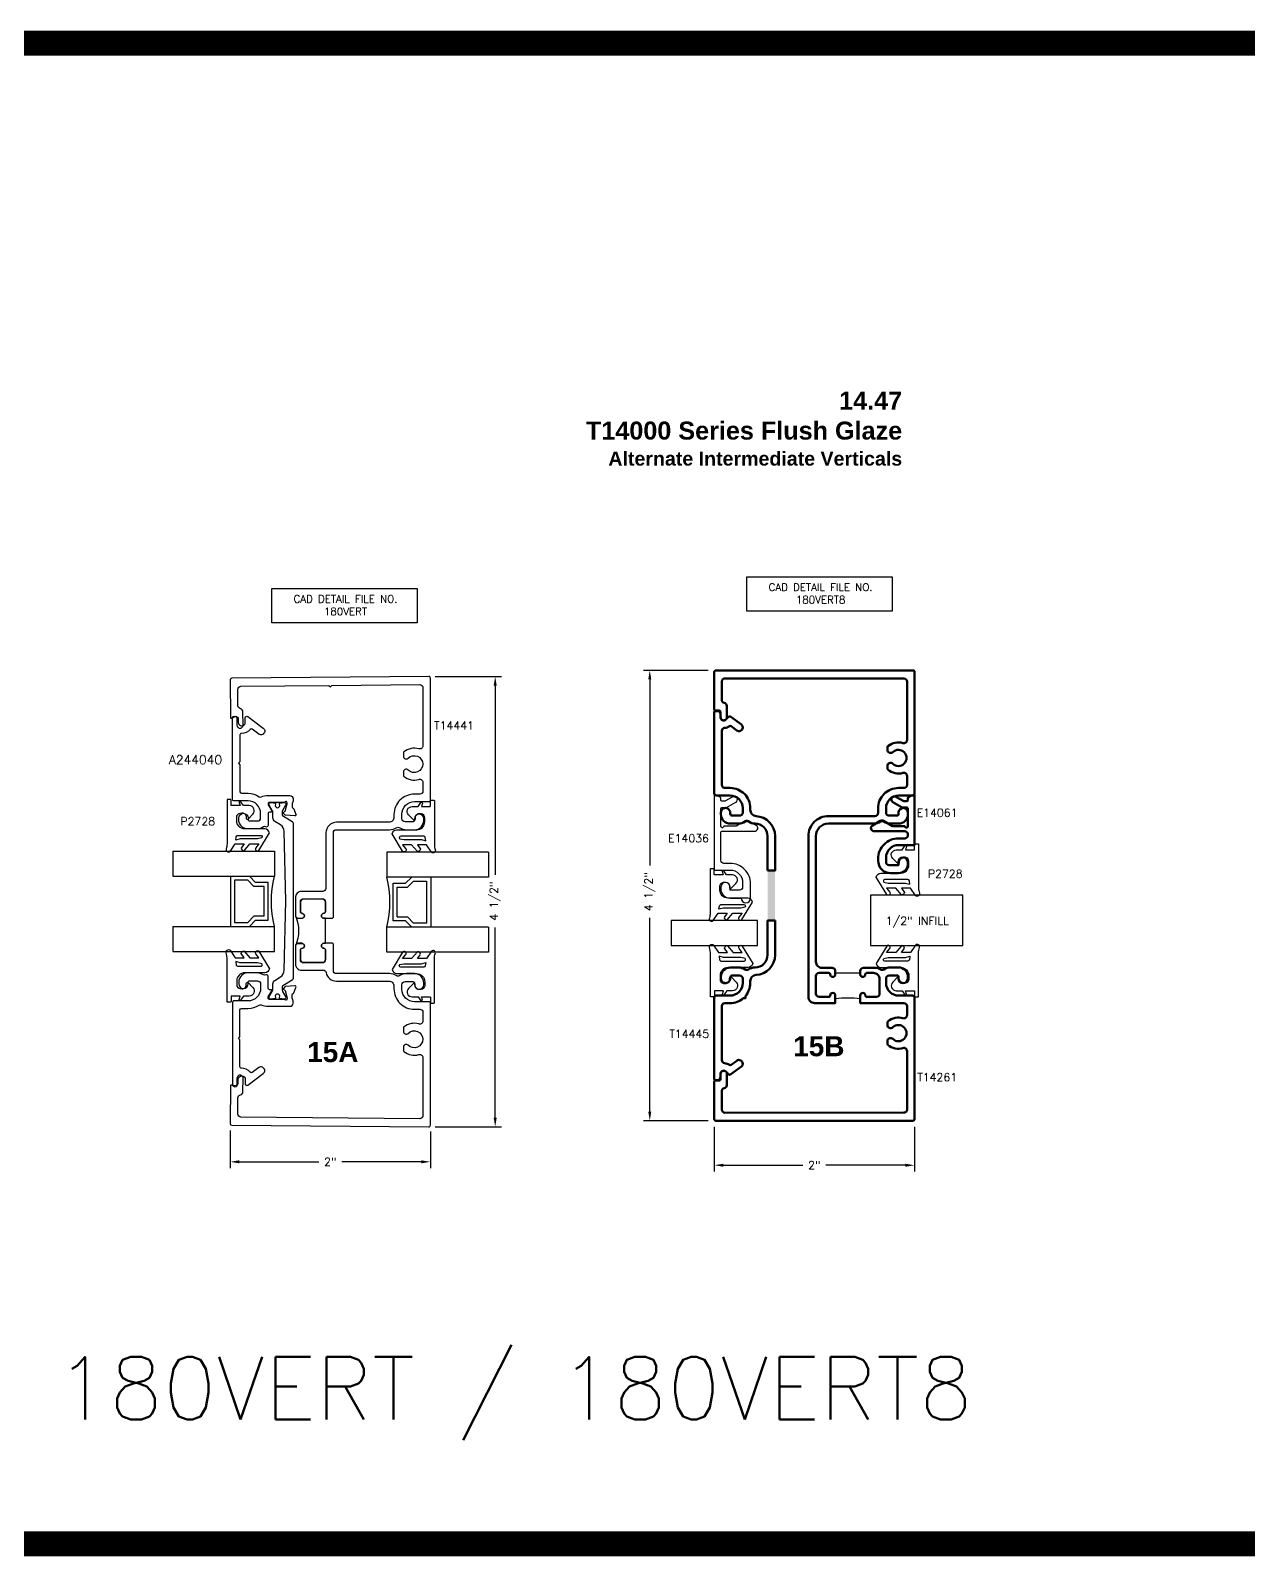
# Model space of a CAD drawing. Extents: x 0 to 139, y -15 to 75.
# Drawn here: x 79.64 to 91.81, y 14.75 to 30 of the extents above; entities that cross this region are included whole.
import ezdxf

# ---------------------------------------------------------------- set-up
doc = ezdxf.new("R2010")
doc.units = 0
doc.header["$MEASUREMENT"] = 0
doc.header["$PDMODE"] = 3
doc.layers.get('DEFPOINTS').update_dxf_attribs({"linetype": 'CONTINUOUS'})
for name, color, linetype in [('R-ANNO-DIMS', 3, 'CONTINUOUS'), ('R-ANNO-TEXT', 6, 'CONTINUOUS'), ('R-Det1', 4, 'CONTINUOUS'), ('R-Det2', 2, 'CONTINUOUS'), ('R-OTLN', 1, 'CONTINUOUS'), ('R-PAT1', 5, 'CONTINUOUS'), ('Strip', 2, 'CONTINUOUS'), ('TITLE', 7, 'CONTINUOUS')]:
    doc.layers.add(name, color=color, linetype=linetype)
doc.styles.get("Standard").update_dxf_attribs({"font": 'simplex'})
doc.dimstyles.new('1X', dxfattribs={"dimtxt": 0.08, "dimasz": 0.09, "dimexe": 0.0625, "dimexo": 0.0625, "dimgap": 0.062, "dimtad": 0, "dimdec": 5, "dimzin": 4, "dimdsep": 46, "dimlunit": 5, "dimtxsty": 'Standard', "dimcen": 0, "dimclrd": 256, "dimclre": 256, "dimclrt": 256, "dimadec": 0, "dimazin": 1, "dimtfac": 1, "dimtdec": 5, "dimtofl": 0, "dimtmove": 0, "dimatfit": 3, "dimfxl": 0, "dimfrac": 2, "dimtolj": 1, "dimtzin": 4, "dimarcsym": 0})

# ---------------------------------------------------------------- blocks, each defined once
blk = doc.blocks.new('*D152')
at = {"layer": 'DEFPOINTS', "color": 0}
for p in [(86.47, 23.609), (85.826, 19.109), (86.47, 19.109)]:
    blk.add_point(p, dxfattribs=at)
at = {"layer": 'R-ANNO-DIMS', "lineweight": -2}
for p, q in [((86.408, 23.609), (85.764, 23.609)), ((85.826, 23.519), (85.826, 21.659)), ((85.826, 19.199), (85.826, 21.135)), ((86.408, 19.109), (85.764, 19.109))]:
    blk.add_line(p, q, dxfattribs=at)
at = {"layer": 'R-ANNO-DIMS'}
for points in [[(85.811, 23.519), (85.841, 23.519), (85.826, 23.609)], [(85.811, 19.199), (85.841, 19.199), (85.826, 19.109)]]:
    blk.add_solid(points, dxfattribs=at)
at = {"layer": 'R-ANNO-DIMS', "insert": (85.826, 21.397), "char_height": 0.08, "attachment_point": 5, "rotation": 90}
blk.add_mtext('\\A1;4 1/2"', dxfattribs=at)
blk = doc.blocks.new('*D153')
at = {"layer": 'DEFPOINTS', "color": 0}
for p in [(86.47, 19.109), (88.47, 19.109), (88.47, 18.664)]:
    blk.add_point(p, dxfattribs=at)
at = {"layer": 'R-ANNO-DIMS', "lineweight": -2}
for p, q in [((86.47, 19.047), (86.47, 18.601)), ((88.47, 19.047), (88.47, 18.601)), ((86.56, 18.664), (87.355, 18.664)), ((88.38, 18.664), (87.586, 18.664))]:
    blk.add_line(p, q, dxfattribs=at)
at = {"layer": 'R-ANNO-DIMS'}
for points in [[(86.56, 18.679), (86.56, 18.649), (86.47, 18.664)], [(88.38, 18.679), (88.38, 18.649), (88.47, 18.664)]]:
    blk.add_solid(points, dxfattribs=at)
at = {"layer": 'R-ANNO-DIMS', "insert": (87.47, 18.664), "char_height": 0.08, "attachment_point": 5}
blk.add_mtext('\\A1;2"', dxfattribs=at)
blk = doc.blocks.new('P2728 gasket')
at = {"layer": 'R-Det2'}
blk.add_lwpolyline([(86.461, 33.362), (86.567, 33.537, 0.301952), (86.52, 33.577), (86.32, 33.577, -0.414214), (86.24, 33.657), (86.24, 33.695, -0.388879), (86.276, 33.735), (86.292, 33.736, -0.440011), (86.336, 33.696), (86.336, 33.682, 0.668179), (86.353, 33.675), (86.401, 33.724, 0.668179), (86.366, 33.809), (86.307, 33.809), (86.279, 33.849, 0.836323), (86.264, 33.842), (86.273, 33.809), (86.189, 33.809, -0.414214), (86.183, 33.815), (86.183, 33.865, 0.414214), (86.177, 33.871), (86.149, 33.871, 0.414214), (86.143, 33.865), (86.143, 33.427, -0.083245), (86.135, 33.378), (86.135, 33.378)], format="xyb", dxfattribs=at)
for points in [[(86.174, 33.352), (86.223, 33.426), (86.314, 33.426), (86.283, 33.384)], [(86.313, 33.359), (86.371, 33.426), (86.462, 33.426), (86.431, 33.388)]]:
    blk.add_lwpolyline(points, dxfattribs=at)
at = {"layer": 'R-Det2', "lineweight": 25}
blk.add_lwpolyline([(86.235, 33.499, -0.372312), (86.249, 33.512), (86.48, 33.512, -0.668179), (86.49, 33.486), (86.448, 33.478), (86.274, 33.478), (86.23, 33.465)], format="xyb", close=True, dxfattribs=at)
at = {"layer": 'R-Det2', "ltscale": 0.1}
for centre, radius, start, end in [((86.157, 33.369), 0.0237, 157.7655, 314.5007), ((86.313, 33.388), 0.0297, 188.4603, 270), ((86.446, 33.375), 0.0199, 139.7022, 319.7022)]:
    blk.add_arc(centre, radius, start, end, dxfattribs=at)
blk = doc.blocks.new('*D207')
at = {"layer": 'DEFPOINTS', "color": 0}
for p in [(81.635, 19.075), (83.635, 19.063), (83.635, 18.698)]:
    blk.add_point(p, dxfattribs=at)
at = {"layer": 'R-ANNO-DIMS', "lineweight": -2}
for p, q in [((81.635, 19.012), (81.635, 18.635)), ((83.635, 19), (83.635, 18.635)), ((81.725, 18.698), (82.52, 18.698)), ((83.545, 18.698), (82.75, 18.698))]:
    blk.add_line(p, q, dxfattribs=at)
at = {"layer": 'R-ANNO-DIMS'}
for points in [[(81.725, 18.713), (81.725, 18.683), (81.635, 18.698)], [(83.545, 18.713), (83.545, 18.683), (83.635, 18.698)]]:
    blk.add_solid(points, dxfattribs=at)
at = {"layer": 'R-ANNO-DIMS', "insert": (82.635, 18.698), "char_height": 0.08, "attachment_point": 5}
blk.add_mtext('\\A1;2"', dxfattribs=at)
blk = doc.blocks.new('*D208')
at = {"layer": 'DEFPOINTS', "color": 0}
for p in [(83.62, 23.548), (83.62, 19.048), (84.282, 19.048)]:
    blk.add_point(p, dxfattribs=at)
at = {"layer": 'R-ANNO-DIMS', "lineweight": -2}
for p, q in [((83.682, 23.548), (84.344, 23.548)), ((84.282, 23.458), (84.282, 21.565)), ((84.282, 19.138), (84.282, 21.041)), ((83.682, 19.048), (84.344, 19.048))]:
    blk.add_line(p, q, dxfattribs=at)
at = {"layer": 'R-ANNO-DIMS'}
for points in [[(84.267, 23.458), (84.297, 23.458), (84.282, 23.548)], [(84.267, 19.138), (84.297, 19.138), (84.282, 19.048)]]:
    blk.add_solid(points, dxfattribs=at)
at = {"layer": 'R-ANNO-DIMS', "insert": (84.282, 21.303), "char_height": 0.08, "attachment_point": 5, "rotation": 90}
blk.add_mtext('\\A1;4 1/2"', dxfattribs=at)
blk = doc.blocks.new('1 inch glass')
at = {"layer": 'R-Det2', "color": 2}
for p, q in [((0, 1.014), (0, 0)), ((0.25, 1.014), (0.25, 0)), ((0.75, 1.014), (0.75, 0)), ((1, 1.014), (1, 0)), ((0.25, 0.438), (0.75, 0.438)), ((0.29, 0.267), (0.29, 0.398)), ((0.29, 0.398), (0.71, 0.398)), ((0.71, 0.398), (0.71, 0.267)), ((0.312, 0.188), (0.25, 0.25)), ((0.352, 0.205), (0.29, 0.267)), ((0.312, 0.063), (0.312, 0.188)), ((0.352, 0.103), (0.352, 0.205)), ((0.71, 0.267), (0.648, 0.205)), ((0.648, 0.103), (0.648, 0.205)), ((0.688, 0.188), (0.75, 0.25)), ((0.688, 0.188), (0.688, 0.063)), ((0, 0), (0.25, 0)), ((0.688, 0.063), (0.312, 0.063)), ((0.648, 0.103), (0.352, 0.103)), ((1, 0), (0.75, 0))]:
    blk.add_line(p, q, dxfattribs=at)
at = {"layer": 'R-Det2'}
for p, q in [((0, 1.014), (0.25, 1.014)), ((0.75, 1.014), (1, 1.014))]:
    blk.add_line(p, q, dxfattribs=at)
at = {"layer": 'R-Det2', "color": 2}
blk.add_arc((0.5, -0.998), 1.029, 75.9407, 104.0593, dxfattribs=at)

msp = doc.modelspace()

# ---------------------------------------------------------------- hatches: boundary and pattern name
at = {"layer": 'R-PAT1'}
msp.add_hatch(color=256, dxfattribs=at).paths.add_polyline_path([(87.0024809, 21.6091154), (87.0774809, 21.6091154), (87.0774809, 21.1091154), (87.0024809, 21.1091154)])

# ---------------------------------------------------------------- linework, layer by layer
at = {"layer": 'R-ANNO-TEXT'}
for points in [[(82.0501303, 24.4263522), (83.5016103, 24.4263522), (83.5016103, 24.0842893), (82.0501303, 24.0842893)], [(86.7958611, 24.5437012), (88.2473411, 24.5437012), (88.2473411, 24.2016383), (86.7958611, 24.2016383)]]:
    msp.add_lwpolyline(points, close=True, dxfattribs=at)
at = {"layer": 'R-Det1', "lineweight": 50}
for points in [[(87.0024809, 21.6091154), (87.0024809, 21.9531159, 0.4135158467), (86.8777788, 22.0781156, -0.143455795), (86.8107809, 22.0979154, 0.2925397147), (86.7772809, 22.0979154, -0.1452865705), (86.7097809, 22.0781154), (86.6294809, 22.0781154, -0.4150537634), (86.5364809, 22.1711154), (86.5364809, 22.1876154, -1.0129010917), (86.6294809, 22.1864154), (86.6294809, 22.1781154, 0.4142135624), (86.6494809, 22.1581154), (86.7234809, 22.1581154, 0.4161327233), (86.7544809, 22.1891154), (86.7544809, 22.2341154, 0.4142135624), (86.6294809, 22.3591154), (86.4904809, 22.3591154, -0.4142135624), (86.4704809, 22.3791154), (86.4704809, 23.1931154, -0.4142135624), (86.4804809, 23.2031154), (86.5014809, 23.2031154, -0.4129032258), (86.5324809, 23.1721154), (86.5324809, 23.1401154, 0.6690389661), (86.5853809, 23.1181154), (86.6110572, 23.1438594, -0.3726509123), (86.6371638, 23.1457763), (86.7419809, 23.0677154, -0.2383281561), (86.7544809, 23.0429154), (86.7544809, 23.0396154, -0.6157428407), (86.6945809, 23.0095154), (86.6388809, 23.0510154, 0.3082190999), (86.6216809, 23.0515154, -0.1213374475), (86.5734809, 23.0345154, 0.3842927381), (86.5454809, 23.0037154), (86.5454809, 22.4641154, 0.4166706115), (86.5754809, 22.4341154), (86.6294809, 22.4341154, -0.4142135624), (86.8294809, 22.2341154), (86.8294809, 22.2147411, 0.3986406071), (86.888168, 22.1528297, -0.3986406071), (87.0774809, 21.9531154), (87.0774809, 21.6091154)], [(88.285018, 22.3461674), (88.363029, 22.3011154), (88.3894809, 22.3011154, 0.4142135624), (88.4044809, 22.3161154), (88.4044809, 22.3302285, -0.2678077575), (88.4119741, 22.3432149), (88.4394809, 22.3591154), (88.4704809, 22.3591154), (88.4704809, 21.8641154), (88.3114809, 21.8641154, 0.4142135624), (88.1864809, 21.7391154), (88.1864809, 21.6941154, 0.4129032258), (88.2174809, 21.6631154), (88.3114809, 21.6631154), (88.3114809, 21.6926154, -1), (88.4044809, 21.6926154), (88.4044809, 21.6761154, -0.4150537634), (88.3114809, 21.5831154), (88.2314809, 21.5831154, -0.4120367457), (88.1064809, 21.7071154), (88.1064809, 21.7251154, -0.4142135624), (88.3114809, 21.9301154), (88.3734809, 21.9301154, 0.4142135624), (88.4044809, 21.9611154), (88.4044809, 21.9711154, 0.4142135624), (88.3734809, 22.0021154), (88.0659809, 22.0021154, -0.7660915713), (88.0504809, 22.0599154), (88.1287809, 22.1051154, -0.2613254343), (88.1608809, 22.1045154), (88.2516809, 22.0521154), (88.3734809, 22.0521154, 0.4133333333), (88.3884809, 22.0371154), (88.3894809, 22.0371154, 0.4133333333), (88.4044809, 22.0521154), (88.4044809, 22.2241154, 0.4142135624), (88.3894809, 22.2391154), (88.3464809, 22.2391154), (88.254018, 22.2924674, -1)], [(87.0774809, 21.1091154), (87.0774809, 20.7651154, -0.3986406071), (86.888168, 20.5654011, 0.3986406071), (86.8294809, 20.5034897), (86.8294809, 20.4841154, -0.1786830484), (86.7815089, 20.3541635), (86.7815089, 20.3320874), (86.7594329, 20.3320874, -0.1786830484), (86.6294809, 20.2841154), (86.5754809, 20.2841154, 0.4133333333), (86.5454809, 20.2541154), (86.5454809, 19.7144154, 0.3842927381), (86.5734809, 19.6836154, -0.1250270914), (86.6216809, 19.6666154, 0.3082190999), (86.6388809, 19.6671154), (86.6945809, 19.7086154, -0.6157428407), (86.7544809, 19.6785154), (86.7544809, 19.6753154, -0.2391768851), (86.7419809, 19.6504154), (86.6371433, 19.5724275, -0.3721215311), (86.611064, 19.5743323), (86.5853809, 19.6000154, 0.667873573), (86.5324809, 19.5781154), (86.5324809, 19.5461154, -0.4161327233), (86.5014809, 19.5151154), (86.4804809, 19.5151154, -0.4142135624), (86.4704809, 19.5251154), (86.4704809, 20.3391154, -0.4142135624), (86.4904809, 20.3591154), (86.6294809, 20.3591154, 0.4142135624), (86.7544809, 20.4841154), (86.7544809, 20.5291154, 0.4129032258), (86.7234809, 20.5601154), (86.6494809, 20.5601154, 0.4142135624), (86.6294809, 20.5401154), (86.6294809, 20.5317154, -1.0118394562), (86.5364809, 20.5306154), (86.5364809, 20.5471154, -0.4139789032), (86.6294809, 20.6401154), (86.7097809, 20.6401154, -0.1438656715), (86.7772809, 20.6202154, 0.2925397147), (86.8107809, 20.6202154, -0.1425656593), (86.8780365, 20.6401145, 0.4129124678), (87.0024809, 20.7651133), (87.0024809, 21.1091154)]]:
    msp.add_lwpolyline(points, format="xyb", close=True, dxfattribs=at)
at = {"layer": 'R-Det1'}
msp.add_lwpolyline([(86.8336391, 21.4571154), (86.8336391, 21.4751154, 0.4142135624), (86.6286391, 21.6801154), (86.5666391, 21.6801154, -0.4142135624), (86.5356391, 21.7111154), (86.5356391, 21.9871154, -0.4142135624), (86.5506391, 22.0021154), (86.8741391, 22.0021154, 0.7660915713), (86.8896391, 22.0599154), (86.8113391, 22.1051154, 0.2613254343), (86.7792391, 22.1045154), (86.6884391, 22.0521154), (86.5666391, 22.0521154, -0.4133333333), (86.5516391, 22.0371154), (86.5506391, 22.0371154, -0.4133333333), (86.5356391, 22.0521154), (86.5356391, 22.2241154, -0.4142135624), (86.5506391, 22.2391154), (86.5936391, 22.2391154), (86.6861021, 22.2924674, 1), (86.6551021, 22.3461674), (86.577091, 22.3011154), (86.5506391, 22.3011154, -0.4142135624), (86.5356391, 22.3161154), (86.5356391, 22.3302285, 0.2678077575), (86.528146, 22.3432149), (86.5006391, 22.3591154), (86.4696391, 22.3591154), (86.4696391, 21.6141154), (86.6286391, 21.6141154, -0.4142135624), (86.7536391, 21.4891154), (86.7536391, 21.4441154, -0.4129032258), (86.7226391, 21.4131154), (86.6286391, 21.4131154), (86.6286391, 21.4426154, 1), (86.5356391, 21.4426154), (86.5356391, 21.4261154, 0.4150537634), (86.6286391, 21.3331154), (86.7399391, 21.3331154, 1), (86.8336391, 21.3331154), (86.8336391, 21.4661154)], format="xyb", dxfattribs=at)
at = {"layer": 'R-Det2'}
for points in [[(88.9516815, 21.3641154), (88.0324809, 21.3641154), (88.0324809, 20.8595367), (88.9516815, 20.8595367), (88.9516815, 21.3641154)], [(86.9026846, 21.1091472), (86.0400913, 21.1091472), (86.0400913, 20.8591472), (86.9026846, 20.8591472), (86.9026846, 21.1091472)]]:
    msp.add_lwpolyline(points, dxfattribs=at)
at = {"layer": 'R-OTLN'}
for points in [[(82.6560528, 21.131649), (82.6660528, 21.141649), (82.6660528, 21.9857615, -0.4142135624), (82.6970528, 22.0167615), (83.2260528, 22.0167615, 0.1450639488), (83.2941618, 22.0369466, -0.2963644577), (83.3279438, 22.0369466, 0.1450639488), (83.3960528, 22.0167615), (83.4760528, 22.0167615, 0.4155724693), (83.5690528, 22.1101938), (83.5690528, 22.1262625, 1), (83.4760528, 22.1262625), (83.4760528, 22.1117615, -0.4142135624), (83.4610528, 22.0967615), (83.3820528, 22.0967615, -0.4142135624), (83.3510528, 22.1277615), (83.3510528, 22.1727615, -0.4142135624), (83.4760528, 22.2977615), (83.6200528, 22.2977615, 0.4142135624), (83.6350528, 22.3127615), (83.6350528, 23.5326696, 0.4160038791), (83.6199611, 23.5476693), (81.6500894, 23.5307702, 0.4142058065), (81.6352183, 23.5156791), (81.6384436, 23.1385493, 0.5773500035), (81.6505024, 23.131724), (81.6788607, 23.1484216, -0.5773500035), (81.7014709, 23.1356241), (81.7020986, 23.0622344, 1.000029034), (81.7640963, 23.0627666), (81.7629557, 23.196136, 0.3582490687), (81.7376965, 23.2263349, -0.3582490687), (81.7124373, 23.2565338), (81.7110368, 23.4202898, -0.4142058065), (81.7417698, 23.4515537), (82.6204053, 23.4590914), (82.6354069, 23.4440898), (82.650712, 23.4593514), (83.5287868, 23.4668842, -0.4167284122), (83.5600528, 23.4358854), (83.5600528, 22.8551492, -0.5028435991), (83.5201026, 22.8254693, 0.2556484292), (83.370295, 22.7939002, 0.2190376255), (83.3650528, 22.7825078), (83.3650528, 22.7521732, 0.6705407069), (83.4139137, 22.7321209, -2.4366677679), (83.4139137, 22.6134021, 0.6705407069), (83.3650528, 22.5933498), (83.3650528, 22.5630152, 0.2190376255), (83.370295, 22.5516229, 0.2556484292), (83.5201026, 22.5200538, -0.5028435991), (83.5600528, 22.4903739), (83.5600528, 22.4037615, -0.4142135624), (83.5290528, 22.3727615), (83.4760528, 22.3727615, 0.4142135624), (83.2710528, 22.1677615), (83.2710528, 22.1417615, -0.4142135624), (83.2210528, 22.0917615), (82.6970528, 22.0917615, 0.4142135624), (82.5910528, 21.9857615), (82.5910528, 21.430899, -0.4142135624), (82.5598028, 21.399649), (82.3480528, 21.399649, 0.4142135624), (82.2860528, 21.337649), (82.2860528, 21.162649, 0.4142135624), (82.3170528, 21.131649), (82.3510528, 21.131649, 0.4142135624), (82.3760528, 21.156649, 0.4142135624), (82.3510528, 21.181649, -0.4142135624), (82.3360528, 21.196649), (82.3360528, 21.293649, -0.4142135624), (82.3670528, 21.324649), (82.5550528, 21.324649, -0.4142135624), (82.5860528, 21.293649), (82.5860528, 21.196649, -0.4142135624), (82.5710528, 21.181649, 0.4142135624), (82.5460528, 21.156649, 0.4142135624), (82.5710528, 21.131649), (82.5860528, 21.131649)], [(82.5860528, 20.881649), (82.5710528, 20.881649, 0.4142135624), (82.5460528, 20.856649, 0.4142135624), (82.5710528, 20.831649, -0.4142135624), (82.5860528, 20.816649), (82.5860528, 20.719649, -0.4142135624), (82.5550528, 20.688649), (82.3670528, 20.688649, -0.4142135624), (82.3360528, 20.719649), (82.3360528, 20.816649, -0.4142135624), (82.3510528, 20.831649, 0.4142135624), (82.3760528, 20.856649, 0.4142135624), (82.3510528, 20.881649), (82.3170528, 20.881649, 0.4142135624), (82.2860528, 20.850649), (82.2860528, 20.675649, 0.4142135624), (82.3480528, 20.613649), (82.5627624, 20.613649, -0.3569974072), (82.5931493, 20.588784, 0.3569974072), (82.6970528, 20.5037615), (83.2210528, 20.5037615, -0.4142135624), (83.2710528, 20.4537615), (83.2710528, 20.4277615, 0.4142135624), (83.4760528, 20.2227615), (83.5290528, 20.2227615, -0.4142135624), (83.5600528, 20.1917615), (83.5600528, 20.1051492, -0.5028435991), (83.5201026, 20.0754693, 0.2556484292), (83.370295, 20.0439002, 0.2190376255), (83.3650528, 20.0325078), (83.3650528, 20.0021732, 0.6705407069), (83.4139137, 19.9821209, -2.4366677679), (83.4139137, 19.8634021, 0.6705407069), (83.3650528, 19.8433498), (83.3650528, 19.8130152, 0.2190376255), (83.370295, 19.8016229, 0.2556484292), (83.5201026, 19.7700538, -0.5028435991), (83.5600528, 19.7403739), (83.5600528, 19.1596377, -0.4167284122), (83.5287868, 19.1286388), (81.7417698, 19.1439693, -0.4142058065), (81.7110368, 19.1752333), (81.7124288, 19.3379893, -0.3582490687), (81.737688, 19.3681882, 0.3582490687), (81.7629471, 19.3983871), (81.7640963, 19.5327565, 1.000029034), (81.7020986, 19.5332886), (81.7014709, 19.459899, -0.5773500035), (81.6788607, 19.4471015), (81.6505024, 19.4637991, 0.5773500035), (81.6384436, 19.4569737), (81.6352183, 19.0798439, 0.4142058065), (81.6500894, 19.0647529), (83.6199611, 19.0478537, 0.4160038791), (83.6350528, 19.0628534), (83.6350528, 20.2827615, 0.4142135624), (83.6200528, 20.2977615), (83.4760528, 20.2977615, -0.4142135624), (83.3510528, 20.4227615), (83.3510528, 20.4677615, -0.4142135624), (83.3820528, 20.4987615), (83.4610528, 20.4987615, -0.4142135624), (83.4760528, 20.4837615), (83.4760528, 20.4692605, 1), (83.5690528, 20.4692605), (83.5690528, 20.4853292, 0.415572152), (83.4760529, 20.5787615), (83.3960528, 20.5787615, 0.1450639488), (83.3279438, 20.5585764, -0.2963644577), (83.2941618, 20.5585764, 0.1450639488), (83.2260528, 20.5787615), (82.6970528, 20.5787615, -0.4142135624), (82.6660528, 20.6097615), (82.6660528, 20.871649), (82.6560528, 20.881649)]]:
    msp.add_lwpolyline(points, format="xyb", close=True, dxfattribs=at)
at = {"layer": 'R-OTLN', "lineweight": 50}
for points in [[(86.5334524, 23.1402753, 1.000029034), (86.5954524, 23.1402685), (86.5954683, 23.2536429, 0.3582490687), (86.5704725, 23.2840602, -0.3582490687), (86.5454768, 23.3144775), (86.5455024, 23.4982357, -0.4142160304), (86.576507, 23.5292314), (88.364215, 23.5283303, -0.4167284122), (88.3954809, 23.4973314), (88.3954809, 22.9129364, -0.5046141751), (88.3553633, 22.8833076, 0.2628812439), (88.2054809, 22.8504831, 0.2134217653), (88.2004809, 22.8393028), (88.2004809, 22.8145817, 0.6627717165), (88.2530702, 22.7923353, -2.3639448585), (88.2530702, 22.6760799, 0.6627717165), (88.2004809, 22.6538335), (88.2004809, 22.6291124, 0.2134217653), (88.2054809, 22.617932, 0.2628812439), (88.3553633, 22.5851076, -0.5046141751), (88.3954809, 22.5554787), (88.3954809, 22.4652076, -0.4142135624), (88.3644809, 22.4342076), (88.3114809, 22.4342076, 0.4142135624), (88.1064809, 22.2292076), (88.1064809, 22.1842076, -0.4142135624), (88.0754809, 22.1532076), (87.6107305, 22.1532076, 0.4142135624), (87.4107305, 21.9532076), (87.4107305, 20.5742076), (87.4107305, 20.3462076, 0.4142135624), (87.4727305, 20.2842076), (87.5867305, 20.2842076), (87.6793656, 20.2842076, -0.0632542239), (87.6787305, 20.2892076), (87.6787305, 20.3612076, 0.4142135624), (87.6537305, 20.3862076, 0.4142135624), (87.6287305, 20.3612076, -0.4142135624), (87.6137305, 20.3462076), (87.5167305, 20.3462076, -0.4142135624), (87.4857305, 20.3772076), (87.4857305, 20.5552076, -0.4142135624), (87.5167305, 20.5862076), (87.6137305, 20.5862076, -0.4142135624), (87.6287305, 20.5712076, 0.4142135624), (87.6537305, 20.5462076, 0.4142135624), (87.6787305, 20.5712076), (87.6787305, 20.6052076, 0.4142135624), (87.6477305, 20.6362076), (87.5477305, 20.6362076, -0.4142135624), (87.4857305, 20.6982076), (87.4857305, 21.9532076, -0.4142135624), (87.6107305, 22.0782076), (88.0614809, 22.0782076, 0.1450639488), (88.1295899, 22.0983927, -0.2963644577), (88.163372, 22.0983927, 0.1450639488), (88.2314809, 22.0782076), (88.311481, 22.0782076, 0.415572152), (88.4044809, 22.1716399), (88.4044809, 22.1877086, 1), (88.3114809, 22.1877086), (88.3114809, 22.1732076, -0.4142135624), (88.2964809, 22.1582076), (88.2174809, 22.1582076, -0.4142135624), (88.1864809, 22.1892076), (88.1864809, 22.2342076, -0.4142135624), (88.3114809, 22.3592076), (88.4504809, 22.3592076, 0.4142135624), (88.4704809, 22.3792076), (88.4704809, 23.5941157, 0.4160038791), (88.4553893, 23.6091154), (86.4855181, 23.6092449, 0.4142160304), (86.4705158, 23.594247), (86.4704632, 23.2171405, 0.4160038825), (86.4785109, 23.2091396), (86.5134621, 23.2091347, -0.4142135624), (86.5334593, 23.1891319)], [(86.5334524, 19.5781399, -1.000029034), (86.5954524, 19.5781466), (86.5954683, 19.4647723, -0.3582490687), (86.5704725, 19.434355, 0.3582490687), (86.5454768, 19.4039377), (86.5455024, 19.2201794, 0.4142160304), (86.576507, 19.1891838), (88.364215, 19.1900849, 0.4167284122), (88.3954809, 19.2210837), (88.3954809, 19.8054787, 0.5046141751), (88.3553633, 19.8351076, -0.2628812439), (88.2054809, 19.867932, -0.2134217653), (88.2004809, 19.8791124), (88.2004809, 19.9038335, -0.6627717165), (88.2530702, 19.9260799, 2.3639448585), (88.2530702, 20.0423353, -0.6627717165), (88.2004809, 20.0645817), (88.2004809, 20.0893028, -0.2134217653), (88.2054809, 20.1004831, -0.2628812439), (88.3553633, 20.1333076, 0.5046141751), (88.3954809, 20.1629364), (88.3954809, 20.2532076, 0.4142135624), (88.3644809, 20.2842076), (88.3114809, 20.2842076), (88.106618, 20.2842076), (88.0207305, 20.2842076), (87.9280954, 20.2842076, 0.0632542239), (87.9287305, 20.2892076), (87.9287305, 20.3612076, -0.4142135624), (87.9537305, 20.3862076, -0.4142135624), (87.9787305, 20.3612076, 0.4142135624), (87.9937305, 20.3462076), (88.0907305, 20.3462076, 0.4142135624), (88.1217305, 20.3772076), (88.1217305, 20.5242076, 0.4142135624), (88.0597305, 20.5862076), (87.9937305, 20.5862076, 0.4142135624), (87.9787305, 20.5712076, -0.4142135624), (87.9537305, 20.5462076, -0.4142135624), (87.9287305, 20.5712076), (87.9287305, 20.6052076, -0.4142135624), (87.9597305, 20.6362076), (88.0873839, 20.6362076, -0.1738695353), (88.1267819, 20.6220803, 0.3271858311), (88.163372, 20.6200225, -0.1450639488), (88.2314809, 20.6402076), (88.3114809, 20.6402076, -0.4155724693), (88.4044809, 20.5467753), (88.4044809, 20.5307066, -1), (88.3114809, 20.5307066), (88.3114809, 20.5452076, 0.4142135624), (88.2964809, 20.5602076), (88.2174809, 20.5602076, 0.4142135624), (88.1864809, 20.5292076), (88.1864809, 20.4842076, 0.4142135624), (88.3114809, 20.3592076), (88.4504809, 20.3592076, -0.4142135624), (88.4704809, 20.3392076), (88.4704809, 19.1242995, -0.4160038791), (88.4553893, 19.1092998), (86.4855181, 19.1091703, -0.4142160304), (86.4705158, 19.1241682), (86.4704632, 19.5012746, -0.4160038825), (86.4785109, 19.5092756), (86.5134621, 19.5092805, 0.4142135624), (86.5334593, 19.5292833)]]:
    msp.add_lwpolyline(points, format="xyb", close=True, dxfattribs=at)
at = {"layer": 'R-OTLN', "linetype": 'ByBlock'}
for points in [[(81.9387616, 22.1809344, 0.4142135624), (81.8137616, 22.3059344), (81.6725084, 22.3059477, -0.4142135548), (81.6575084, 22.3209477), (81.6575085, 23.1395894, -0.4142135927), (81.6675085, 23.1495894), (81.6851472, 23.1495894, -0.4142135227), (81.7161472, 23.1185894), (81.7161472, 23.0904619, 1), (81.7861472, 23.0904619), (81.7861472, 23.1357039, -0.6166803597), (81.8101001, 23.1477391), (81.9646735, 23.0327532, -1.0001993677), (81.919909, 22.9725773), (81.8544222, 23.0212924, 0.4075531512), (81.8336413, 23.0184821, -0.2406168199), (81.7480497, 22.9785875, 0.4248241417), (81.7325085, 22.9635972), (81.7325085, 22.6959606), (81.7175085, 22.6809606), (81.7325085, 22.6659606), (81.7325084, 22.3959344, 0.4142135548), (81.7475084, 22.3809344), (81.8137616, 22.3809344, -0.1486631308), (81.9250885, 22.3470859, 0.2498472622), (81.9438066, 22.3451953, -0.0977282965), (82.0159949, 22.3593912), (82.2322225, 22.3593912, -0.4142135227), (82.2632225, 22.3283912), (82.2632225, 22.3049889, -0.1709600937), (82.2566007, 22.2861883, 0.1709600937), (82.2539519, 22.2786681), (82.2539519, 22.2439341, 0.3595082375), (82.263384, 22.2325115, -0.2637246696), (82.2721146, 22.2250675), (82.2920259, 22.1703617, -0.5486187866), (82.2800809, 22.1547947), (82.1883561, 22.1628196, -0.1763269807), (82.1811444, 22.1661825), (82.1685907, 22.1802872, -0.5773502692), (82.1720672, 22.1932617), (82.1749091, 22.1944388, 0.2679491924), (82.1831347, 22.2026643), (82.2031349, 22.2773061, 0.0655434628), (82.2035438, 22.2804119), (82.2035438, 22.2865872, 0.6885002581), (82.1832406, 22.2943423, -0.2134217653), (82.1745702, 22.2904647), (82.0251764, 22.2904647, 0.4142135624), (82.0135438, 22.2788321), (82.0135438, 22.2702552, 0.1378721067), (82.0152474, 22.2641945), (82.0511835, 22.2053216, -0.5855240683), (82.0445642, 22.193526), (82.0287617, 22.193526, 0.4142133672), (82.0137617, 22.178526), (82.0137616, 22.058921, -0.6018699121), (81.9903369, 22.0465104, -0.0000121516), (81.9903318, 22.0465138, 0.3073785524), (81.9666889, 22.0465138, -0.150223691), (81.8964766, 22.0249325), (81.8137605, 22.0249335, -0.4142280404), (81.7207616, 22.1179391), (81.7207626, 22.1344344, -1), (81.8137626, 22.1344344), (81.8137626, 22.1199334, 0.4142135624), (81.8287626, 22.1049334), (81.9077616, 22.1049334, 0.4142135624), (81.9387616, 22.1359334)], [(81.9387616, 20.4309883, -0.4142135624), (81.8137616, 20.3059882), (81.6725084, 20.305975, 0.4142135548), (81.6575084, 20.290975), (81.6575085, 19.4723332, 0.4142135927), (81.6675085, 19.4623332), (81.6851472, 19.4623332, 0.4142135227), (81.7161472, 19.4933332), (81.7161472, 19.5214607, -1), (81.7861472, 19.5214607), (81.7861472, 19.4762187, 0.6166803597), (81.8101001, 19.4641835), (81.9646735, 19.5791694, 1.0001993677), (81.919909, 19.6393454), (81.8544222, 19.5906302, -0.4075531512), (81.8336413, 19.5934405, 0.2406168199), (81.7480497, 19.6333352, -0.4248241417), (81.7325085, 19.6483254), (81.7325085, 19.9159621), (81.7175085, 19.930962), (81.7325085, 19.9459621), (81.7325084, 20.2159882, -0.4142135548), (81.7475084, 20.2309882), (81.8137616, 20.2309882, 0.1486631308), (81.9250885, 20.2648367, -0.2498472622), (81.9438066, 20.2667273, 0.0977282965), (82.0159949, 20.2525314), (82.2322225, 20.2525315, 0.4142135227), (82.2632225, 20.2835315), (82.2632225, 20.3069337, 0.1709600937), (82.2566007, 20.3257343, -0.1709600937), (82.2539519, 20.3332545), (82.2539519, 20.3679885, -0.3595082375), (82.263384, 20.3794111, 0.2637246696), (82.2721146, 20.3868551), (82.2920259, 20.4415609, 0.5486187866), (82.2800809, 20.4571279), (82.1883561, 20.449103, 0.1763269807), (82.1811444, 20.4457401), (82.1685907, 20.4316354, 0.5773502692), (82.1720672, 20.4186609), (82.1749091, 20.4174838, -0.2679491924), (82.1831347, 20.4092583), (82.2031349, 20.3346165, -0.0655434628), (82.2035438, 20.3315107), (82.2035438, 20.3253354, -0.6885002581), (82.1832406, 20.3175803, 0.2134217653), (82.1745702, 20.3214579), (82.0251764, 20.3214579, -0.4142135624), (82.0135438, 20.3330905), (82.0135438, 20.3416674, -0.1378721067), (82.0152474, 20.3477281), (82.0511835, 20.4066011, 0.5855240683), (82.0445642, 20.4183966), (82.0287617, 20.4183966, -0.4142133672), (82.0137617, 20.4333966), (82.0137616, 20.5530016, 0.6018699121), (81.9903369, 20.5654123, 0.0000121516), (81.9903318, 20.5654088, -0.3073785524), (81.9666889, 20.5654088, 0.150223691), (81.8964766, 20.5869901), (81.8137605, 20.5869892, 0.4142280404), (81.7207616, 20.4939835), (81.7207626, 20.4774882, 1), (81.8137626, 20.4774882), (81.8137626, 20.4919892, -0.4142135624), (81.8287626, 20.5069892), (81.9077616, 20.5069892, -0.4142135624), (81.9387616, 20.4759893)]]:
    msp.add_lwpolyline(points, format="xyb", close=True, dxfattribs=at)
at = {"layer": 'R-PAT1'}
for points in [[(82.3372146, 20.8159191), (82.3372146, 20.7189191, 0.4142135624), (82.3682146, 20.6879191), (82.5550528, 20.688649, 0.4142135624), (82.5860528, 20.719649), (82.5860528, 20.816649, 0.4142135624), (82.5710528, 20.831649, -0.4142135624), (82.5460528, 20.856649, -0.4142135624), (82.5710528, 20.881649), (82.5860528, 20.881649), (82.5860528, 21.131649), (82.5710528, 21.131649, -0.4142135624), (82.5460528, 21.156649, -0.4142135624), (82.5710528, 21.181649, 0.4142135624), (82.5860528, 21.196649), (82.5860528, 21.293649, 0.4142135624), (82.5550528, 21.324649), (82.3682146, 21.3239191, 0.4142135624), (82.3372146, 21.2929191), (82.3372146, 21.1959191, 0.4142135624), (82.3522146, 21.1809191, -0.4142135624), (82.3772146, 21.1559191, -0.4142135624), (82.3522146, 21.1309191), (82.3182146, 21.1309191, -0.3026074371), (82.2896065, 21.1499784, -0.2003205128), (82.2896065, 20.8618598, -0.3026074371), (82.3182146, 20.8809191), (82.3522146, 20.8809191, -0.4142135624), (82.3772146, 20.8559191, -0.4142135624), (82.3522146, 20.8309191, 0.4142135624)], [(87.6287305, 20.3612076, -0.4142135624), (87.6137305, 20.3462076), (87.5167305, 20.3462076, -0.4142135624), (87.4857305, 20.3772076), (87.4857305, 20.5552076, -0.4142135624), (87.5167305, 20.5862076), (87.6137305, 20.5862076, -0.4142135624), (87.6287305, 20.5712076, 0.4142135624), (87.6537305, 20.5462076, 0.4142135624), (87.6787305, 20.5712076, -0.4142135624), (87.6937305, 20.5862076), (87.9137305, 20.5862076, -0.4142135624), (87.9287305, 20.5712076), (87.9287305, 20.5712076, 0.4142135624), (87.9537305, 20.5462076, 0.4142135624), (87.9787305, 20.5712076, -0.4142135624), (87.9937305, 20.5862076), (88.0597305, 20.5862076, -0.4142135624), (88.1217305, 20.5242076), (88.1217305, 20.3772076, -0.4142135624), (88.0907305, 20.3462076), (87.9937305, 20.3462076, -0.4142135624), (87.9787305, 20.3612076, 0.4142135624), (87.9537305, 20.3862076, 0.4142135624), (87.9287305, 20.3612076), (87.9287305, 20.3272076, 0.3026074371), (87.9287305, 20.3272076, 0.0607415268), (87.6787305, 20.3272076, 0.3026074371), (87.6787305, 20.3272076), (87.6787305, 20.3612076, 0.4142135624), (87.6537305, 20.3862076, 0.4142135624)]]:
    msp.add_lwpolyline(points, format="xyb", close=True, dxfattribs=at)
at = {"layer": 'Strip'}
msp.add_lwpolyline([(82.1889838, 22.2626534), (82.1589667, 22.2106623, 0.1316524976), (82.1526372, 22.1870403), (82.1526372, 22.1690367, 0.2586175844), (82.1581894, 22.1590204), (82.2555882, 22.0981588, -0.2586175844), (82.2648417, 22.081465), (82.2648417, 20.5309645, -0.2586175844), (82.2555882, 20.5142707), (82.1618908, 20.455722, 0.2586175844), (82.1526372, 20.4390282), (82.1526372, 20.4253892, 0.1316524976), (82.1589667, 20.4017672), (82.1889838, 20.3497761, -0.1316524976), (82.1900387, 20.3458391), (82.1900387, 20.3377127, -0.4142135624), (82.1742907, 20.3219647), (82.1546057, 20.3219647, -0.4142135624), (82.1506687, 20.3259017), (82.135905, 20.3259017, -0.4142135624), (82.128031, 20.3337757), (82.128031, 20.3381776, -0.1095524007), (82.1287692, 20.3415062, 0.5486632537), (82.1073617, 20.3751142, 0.5486632537), (82.0859543, 20.3415062, -0.1095524007), (82.0866925, 20.3381776), (82.0866925, 20.3337757, -0.4142135624), (82.0788185, 20.3259017), (82.0640547, 20.3259017, -0.4142135624), (82.0601177, 20.3219647), (82.0404327, 20.3219647, -0.4142135624), (82.0246847, 20.3377127), (82.0246847, 20.3458391, -0.1316524976), (82.0257396, 20.3497761), (82.0557567, 20.4017672, 0.1316524976), (82.0620862, 20.4253892), (82.0620862, 20.4783099, -0.2586175844), (82.0805933, 20.5116975), (82.1372766, 20.5471172, 0.2586175844), (82.1742907, 20.6138925), (82.1900395, 21.3062513), (82.1742907, 21.998537, 0.2586175844), (82.1372766, 22.0653123), (82.0805933, 22.100732, -0.2586175844), (82.0620862, 22.1341196), (82.0620862, 22.1870403, 0.1316524976), (82.0557567, 22.2106623), (82.0257396, 22.2626534, -0.1316524976), (82.0246847, 22.2665904), (82.0246847, 22.2747167, -0.4142135624), (82.0404327, 22.2904647), (82.0601177, 22.2904647, -0.4142135624), (82.0640547, 22.2865277), (82.0788185, 22.2865277, -0.4142135624), (82.0866925, 22.2786537), (82.0866925, 22.2742519, -0.1095524007), (82.0859543, 22.2709233, 0.5486632537), (82.1073617, 22.2373152), (82.1073617, 22.2373152, 0.5486632537), (82.1287692, 22.2709233, -0.1095524007), (82.128031, 22.2742519), (82.128031, 22.2786537, -0.4142135624), (82.135905, 22.2865277), (82.1506687, 22.2865277, -0.4142135624), (82.1546057, 22.2904647), (82.1742907, 22.2904647, -0.4142135624), (82.1900387, 22.2747167), (82.1900387, 22.2665904, -0.1316524976)], format="xyb", close=True, dxfattribs=at)
at = {"layer": 'TITLE', "const_width": 0.25}
for points in [[(0.25, 29.8789502), (138.9080005, 29.8789502)], [(0.25, 14.8789502), (138.9080005, 14.8789502)]]:
    msp.add_lwpolyline(points, dxfattribs=at)

# ---------------------------------------------------------------- block references
at = {"layer": 'R-Det2'}
for p in [(-4.5397828, -11.551556), (0.2862861, -12.2435441)]:
    msp.add_blockref('P2728 gasket', p, dxfattribs=at)
at = {"layer": 'R-Det2', "xscale": -1}
for p in [(169.8184058, -11.559904), (174.653834, -11.9935501)]:
    msp.add_blockref('P2728 gasket', p, dxfattribs=at)
for name, p, rotation in [('1 inch glass', (82.0774808, 21.8012416), 90), ('P2728 gasket', (-4.5397828, 54.1637751), 180), ('P2728 gasket', (0.2879951, 54.2167809), 180)]:
    msp.add_blockref(name, p, dxfattribs=dict(at, rotation=rotation))
at = {"layer": 'R-Det2'}
for name, p, rotation in [('1 inch glass', (83.1995249, 21.7943011), 270), ('P2728 gasket', (169.8184058, 54.1554271), 180), ('P2728 gasket', (174.653834, 54.2168731), 180)]:
    msp.add_blockref(name, p, dxfattribs=dict(at, rotation=rotation))

# ---------------------------------------------------------------- texts
at = {"layer": 'R-ANNO-TEXT'}
for s, insert, char_height, width, attachment_point in [('CAD DETAIL FILE NO.\\P180VERT8', (87.5325434, 24.4781184), 0.075, 1.875, 2), ('CAD DETAIL FILE NO.\\P180VERT', (82.7868126, 24.3607694), 0.075, 1.875, 2), ('{\\fArial|b1|i0|c0|p34;15A}', (82.4037504, 19.8944381, 6.2106922), 0.2, 7.44, 1), ('{\\fArial|b1|i0|c0|p34;15B}', (87.2584221, 19.9532709, 6.2106922), 0.2, 7.44, 1)]:
    msp.add_mtext(s, dxfattribs=dict(at, insert=insert, char_height=char_height, width=width, attachment_point=attachment_point))
for s, insert, char_height, attachment_point in [('\\A1;T14441', (84.0699739, 23.0586759), 0.08, 6), ('A244040', (81.022524, 22.7609927), 0.09, 1), ('P2728', (81.1377985, 22.1013509), 0.08, 4), ('\\A1;E14061', (88.8996125, 22.1862516), 0.08, 6), ('E14036', (86.4167324, 21.9314308), 0.08, 6), ('P2728', (88.6041429, 21.5771686), 0.08, 4), ('1/2" INFILL', (88.1839841, 21.0932027), 0.08, 4), ('\\A1;T14445', (86.4191603, 19.9772005), 0.08, 6), ('\\A1;T14261', (88.8957808, 19.5435076), 0.08, 6)]:
    msp.add_mtext(s, dxfattribs=dict(at, insert=insert, char_height=char_height, attachment_point=attachment_point))
at = {"layer": 'TITLE'}
msp.add_text('180VERT / 180VERT8', height=0.625, dxfattribs=at).set_placement((79.8911305, 16.1240163))
at = {"layer": 'TITLE', "insert": (88.3470416, 26.3959326, 6.2106922), "char_height": 0.18, "width": 7.44, "attachment_point": 3}
msp.add_mtext('{\\fArial|b1|i0|c0|p34;14.47\\PT14000 Series Flush Glaze\\P\\H0.7778x;Alternate Intermediate Verticals}', dxfattribs=at)

# ---------------------------------------------------------------- dimensions: what is measured, and where the dimension line sits
at = {"layer": 'R-ANNO-DIMS'}
for base, p1, p2, picture, middle in [((84.281563, 19.0478537), (83.6199611, 23.5476693), (83.6199611, 19.0478537), '*D208', (84.281563, 21.3031608)), ((85.8261636, 19.1091154), (86.4704809, 23.6091154), (86.4704809, 19.1091154), '*D152', (85.8261636, 21.3972451))]:
    dim = msp.add_linear_dim(base=base, p1=p1, p2=p2, angle=90, dimstyle='1X', override={"dimpost": '"'}, dxfattribs=at)
    dim.commit()
    dim.dimension.update_dxf_attribs({"geometry": picture, "text_midpoint": middle, "dimtype": 160})
for base, p1, p2, picture, middle in [((83.6350528, 18.6976514), (81.6351817, 19.0749785), (83.6350528, 19.0628534), '*D207', (82.6351172, 18.6976514)), ((88.4704809, 18.6636112), (86.4704809, 19.1091154), (88.4704809, 19.1091154), '*D153', (87.4704809, 18.6636112))]:
    dim = msp.add_linear_dim(base=base, p1=p1, p2=p2, dimstyle='1X', override={"dimpost": '"'}, dxfattribs=at)
    dim.commit()
    dim.dimension.update_dxf_attribs({"geometry": picture, "text_midpoint": middle})

doc.saveas('drawing.dxf')
